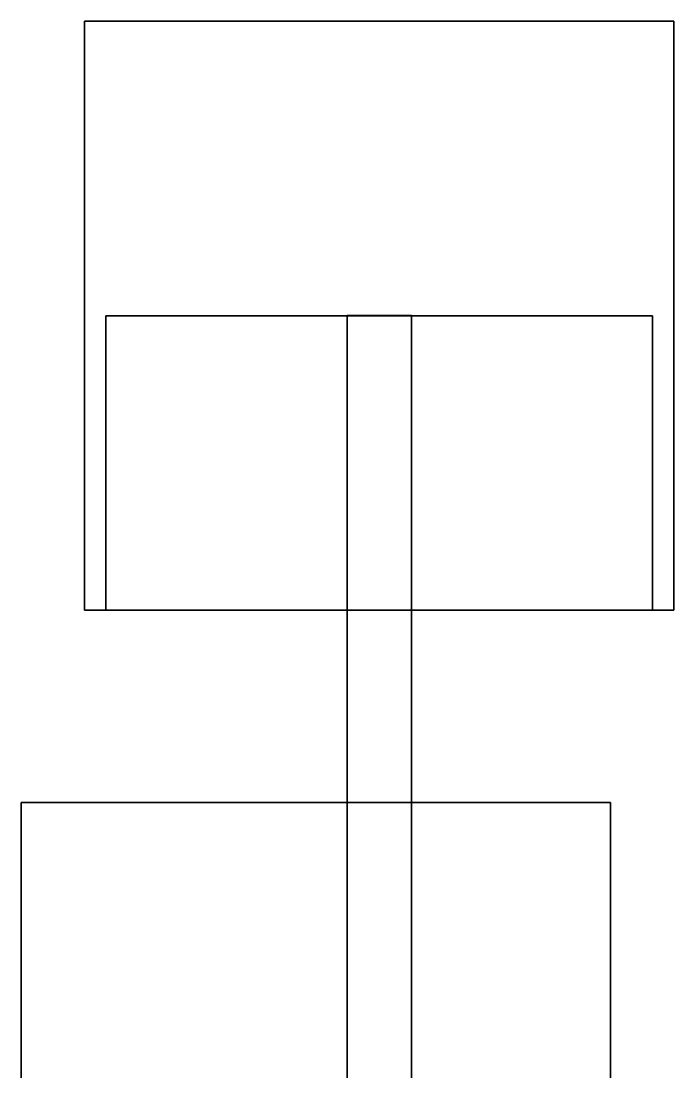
# Model space of a CAD drawing. Extents: x -252 to 252, y 0 to 101.
# Drawn here: x 45.17 to 56.16, y 65.67 to 83.36 of the extents above; entities that cross this region are included whole.
import ezdxf

# ---------------------------------------------------------------- set-up
doc = ezdxf.new("R2010")
doc.units = 0

msp = doc.modelspace()

# ---------------------------------------------------------------- linework, layer by layer
for points in [[(46.240387, 83.360451, 212.439056), (56.156189, 83.360451, 212.439056), (56.156189, 73.444664, 212.439056), (46.240387, 73.444664, 212.439056)], [(46.240387, 83.360451, 202.523285), (56.156189, 83.360451, 202.523285), (56.156189, 83.360451, 212.439056), (46.240387, 83.360451, 212.439056)], [(46.240387, 73.444664, 202.523285), (56.156189, 73.444664, 202.523285), (56.156189, 83.360451, 202.523285), (46.240387, 83.360451, 202.523285)], [(46.240387, 83.360451, 202.523285), (46.240387, 83.360451, 212.439056), (46.240387, 73.444664, 212.439056), (46.240387, 73.444664, 202.523285)], [(56.156189, 83.360451, 212.439056), (56.156189, 83.360451, 202.523285), (56.156189, 73.444664, 202.523285), (56.156189, 73.444664, 212.439056)], [(46.600433, 78.397446, 212.079071), (55.796143, 78.397446, 212.079071), (55.796143, 78.397446, 202.883331), (46.600433, 78.397446, 202.883331)], [(46.600433, 78.397446, 202.883331), (55.796143, 78.397446, 202.883331), (55.796143, 73.444664, 202.883331), (46.600433, 73.444664, 202.883331)], [(55.796143, 78.397446, 212.079071), (46.600433, 78.397446, 212.079071), (46.600433, 73.444664, 212.079071), (55.796143, 73.444664, 212.079071)], [(46.600433, 78.397446, 212.079071), (46.600433, 78.397446, 202.883331), (46.600433, 73.444664, 202.883331), (46.600433, 73.444664, 212.079071)], [(50.65831, 78.402542, 208.021149), (51.738281, 78.402542, 208.021149), (51.738281, 0.795374, 208.021149), (50.65831, 0.795374, 208.021149)], [(51.738281, 78.402542, 206.941193), (50.65831, 78.402542, 206.941193), (50.65831, 0.795374, 206.941193), (51.738281, 0.795374, 206.941193)], [(50.65831, 78.402542, 206.941193), (50.65831, 78.402542, 208.021149), (50.65831, 0.795374, 208.021149), (50.65831, 0.795374, 206.941193)], [(51.738281, 78.402542, 208.021149), (51.738281, 78.402542, 206.941193), (51.738281, 0.795374, 206.941193), (51.738281, 0.795374, 208.021149)], [(55.796143, 78.397446, 202.883331), (55.796143, 78.397446, 212.079071), (55.796143, 73.444664, 212.079071), (55.796143, 73.444664, 202.883331)], [(46.600433, 73.444664, 202.883331), (55.796143, 73.444664, 202.883331), (56.156189, 73.444664, 202.523285), (46.240387, 73.444664, 202.523285)], [(55.796143, 73.444664, 212.079071), (46.600433, 73.444664, 212.079071), (46.240387, 73.444664, 212.439056), (56.156189, 73.444664, 212.439056)], [(46.600433, 73.444664, 212.079071), (46.600433, 73.444664, 202.883331), (46.240387, 73.444664, 202.523285), (46.240387, 73.444664, 212.439056)], [(55.796143, 73.444664, 202.883331), (55.796143, 73.444664, 212.079071), (56.156189, 73.444664, 212.439056), (56.156189, 73.444664, 202.523285)], [(45.172501, 70.208183, -167.991348), (55.088303, 70.208183, -167.991348), (55.088303, 60.292393, -167.991348), (45.172501, 60.292393, -167.991348)], [(45.172501, 70.208183, -177.90712), (55.088303, 70.208183, -177.90712), (55.088303, 70.208183, -167.991348), (45.172501, 70.208183, -167.991348)], [(45.172501, 60.292393, -177.90712), (55.088303, 60.292393, -177.90712), (55.088303, 70.208183, -177.90712), (45.172501, 70.208183, -177.90712)], [(45.172501, 70.208183, -177.90712), (45.172501, 70.208183, -167.991348), (45.172501, 60.292393, -167.991348), (45.172501, 60.292393, -177.90712)], [(55.088303, 70.208183, -167.991348), (55.088303, 70.208183, -177.90712), (55.088303, 60.292393, -177.90712), (55.088303, 60.292393, -167.991348)]]:
    msp.add_3dface(points)

doc.saveas('drawing.dxf')
